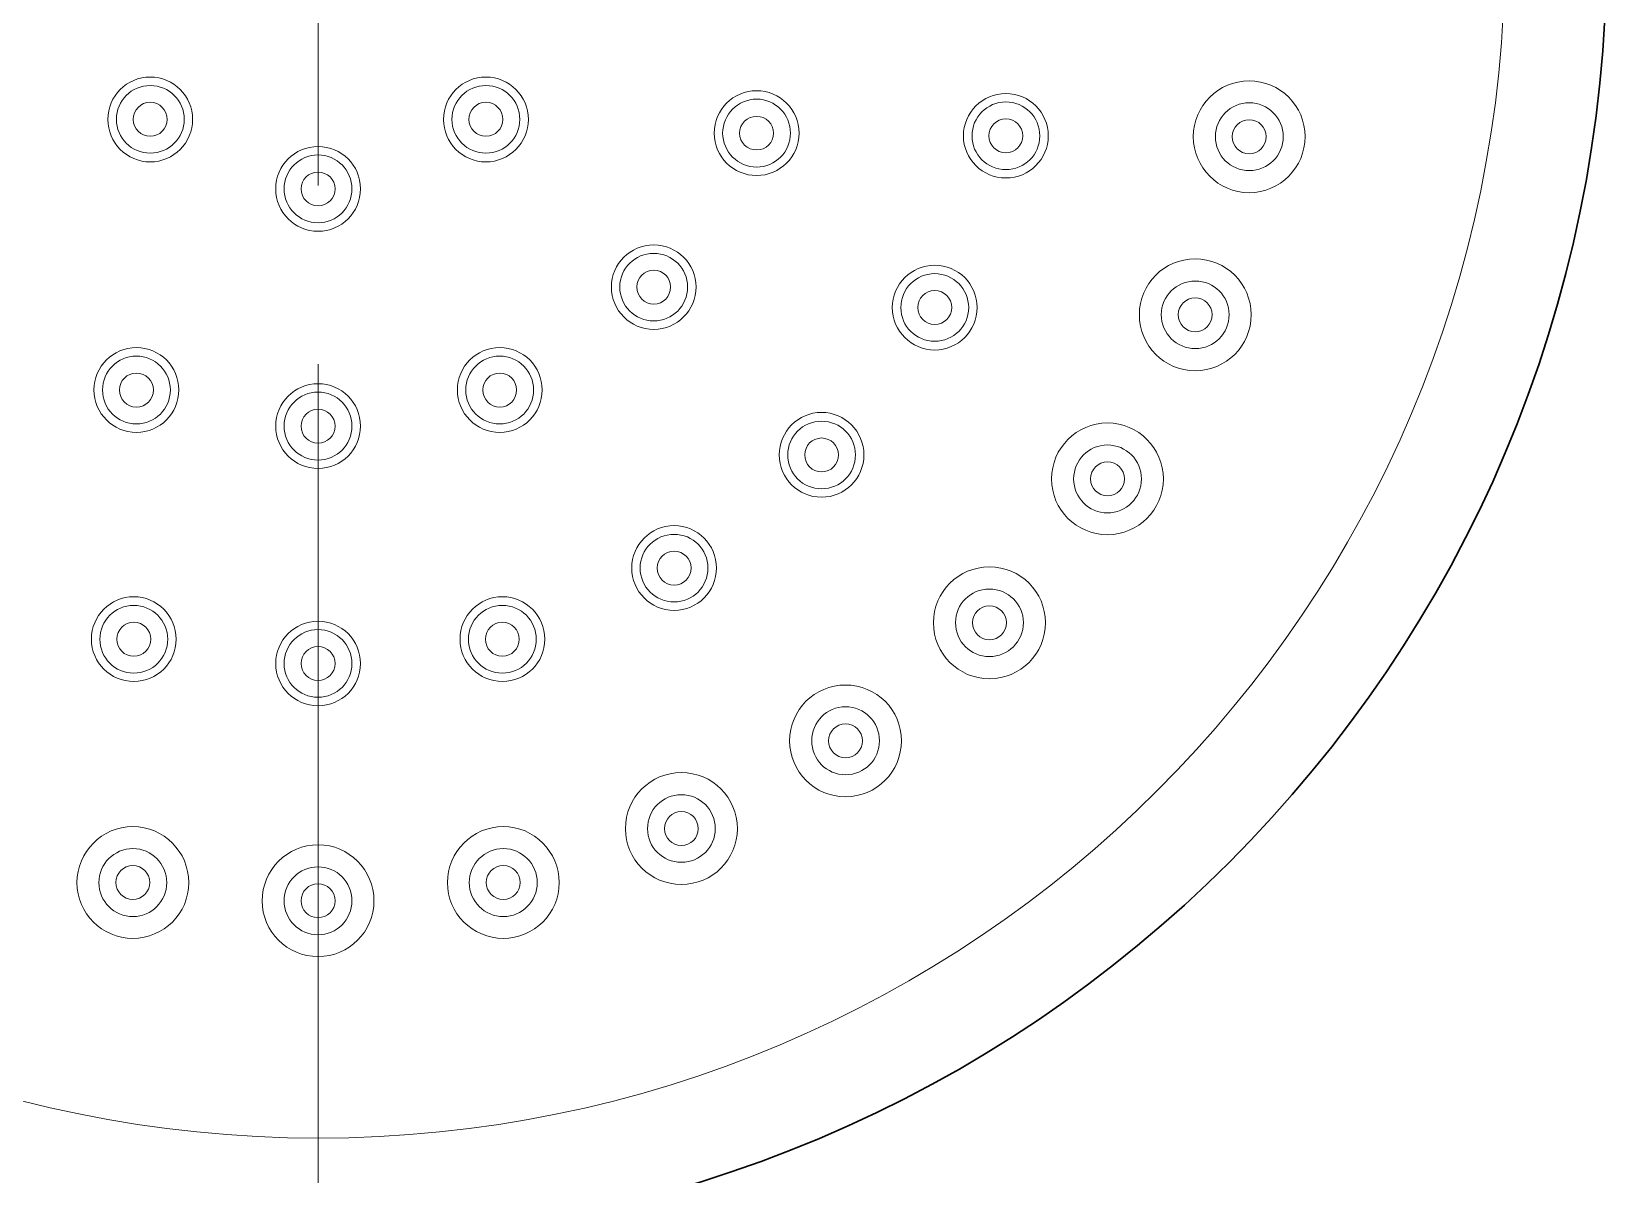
# Model space of a CAD drawing. Header units: millimetres. Extents: x 1252 to 32871, y -943 to 12244.
# Drawn here: x 22423 to 22479, y 7339.7 to 7380.3 of the extents above; entities that cross this region are included whole.
import ezdxf

# ---------------------------------------------------------------- set-up
doc = ezdxf.new("R2010")
doc.units = ezdxf.units.MM
doc.header["$MEASUREMENT"] = 0
doc.linetypes.add('CENTER', pattern=[50.8, 31.75, -6.35, 6.35, -6.35])
for name, color, linetype, lineweight in [('BENDA', 7, 'Continuous', 30), ('BIDANG', 7, 'Continuous', 13), ('CENTER', 9, 'CENTER', 0)]:
    doc.layers.add(name, color=color, linetype=linetype, lineweight=lineweight)

msp = doc.modelspace()

# ---------------------------------------------------------------- linework, layer by layer
at = {"layer": 'BENDA'}
msp.add_open_spline([(22478.965, 7383.179), (22478.965, 7408.472), (22458.466, 7428.971), (22433.179, 7428.971), (22407.891, 7428.971), (22387.386, 7408.472), (22387.386, 7383.179), (22387.386, 7357.898), (22407.891, 7337.399), (22433.179, 7337.399), (22458.466, 7337.399), (22478.965, 7357.898), (22478.965, 7383.179), (22478.965, 7383.179), (22478.965, 7383.179), (22478.965, 7383.179)], degree=3, knots=[0, 0, 0, 0, 1, 1, 1, 2, 2, 2, 3, 3, 3, 4, 4, 4, 5, 5, 5, 5], dxfattribs=at)
at = {"layer": 'BIDANG'}
for points in [[(22475.353, 7383.179), (22475.353, 7406.48), (22456.473, 7425.359), (22433.179, 7425.359), (22409.884, 7425.359), (22391.004, 7406.48), (22391.004, 7383.179), (22391.004, 7359.89), (22409.884, 7341.01), (22433.179, 7341.01), (22456.473, 7341.01), (22475.353, 7359.89), (22475.353, 7383.179), (22475.353, 7383.179), (22475.353, 7383.179), (22475.353, 7383.179)], [(22428.72, 7377.213), (22428.72, 7378.048), (22428.048, 7378.72), (22427.213, 7378.72), (22426.385, 7378.72), (22425.706, 7378.048), (22425.706, 7377.213), (22425.706, 7376.391), (22426.385, 7375.706), (22427.213, 7375.706), (22428.048, 7375.706), (22428.72, 7376.391), (22428.72, 7377.213), (22428.72, 7377.213), (22428.72, 7377.213), (22428.72, 7377.213)], [(22440.651, 7377.213), (22440.651, 7378.048), (22439.972, 7378.72), (22439.144, 7378.72), (22438.309, 7378.72), (22437.637, 7378.048), (22437.637, 7377.213), (22437.637, 7376.391), (22438.309, 7375.706), (22439.144, 7375.706), (22439.972, 7375.706), (22440.651, 7376.391), (22440.651, 7377.213), (22440.651, 7377.213), (22440.651, 7377.213), (22440.651, 7377.213)], [(22468.254, 7376.603), (22468.254, 7377.699), (22467.364, 7378.583), (22466.268, 7378.583), (22465.172, 7378.583), (22464.282, 7377.699), (22464.282, 7376.603), (22464.282, 7375.507), (22465.172, 7374.611), (22466.268, 7374.611), (22467.364, 7374.611), (22468.254, 7375.507), (22468.254, 7376.603), (22468.254, 7376.603), (22468.254, 7376.603), (22468.254, 7376.603)], [(22428.421, 7377.213), (22428.421, 7377.886), (22427.879, 7378.421), (22427.213, 7378.421), (22426.547, 7378.421), (22426.011, 7377.886), (22426.011, 7377.213), (22426.011, 7376.553), (22426.547, 7376.018), (22427.213, 7376.018), (22427.879, 7376.018), (22428.421, 7376.553), (22428.421, 7377.213), (22428.421, 7377.213), (22428.421, 7377.213), (22428.421, 7377.213)], [(22440.346, 7377.213), (22440.346, 7377.886), (22439.81, 7378.421), (22439.144, 7378.421), (22438.478, 7378.421), (22437.936, 7377.886), (22437.936, 7377.213), (22437.936, 7376.553), (22438.478, 7376.018), (22439.144, 7376.018), (22439.81, 7376.018), (22440.346, 7376.553), (22440.346, 7377.213), (22440.346, 7377.213), (22440.346, 7377.213), (22440.346, 7377.213)], [(22450.271, 7376.728), (22450.271, 7377.562), (22449.593, 7378.235), (22448.764, 7378.235), (22447.93, 7378.235), (22447.257, 7377.562), (22447.257, 7376.728), (22447.257, 7375.893), (22447.93, 7375.221), (22448.764, 7375.221), (22449.593, 7375.221), (22450.271, 7375.893), (22450.271, 7376.728), (22450.271, 7376.728), (22450.271, 7376.728), (22450.271, 7376.728)], [(22459.126, 7376.628), (22459.126, 7377.462), (22458.453, 7378.135), (22457.619, 7378.135), (22456.791, 7378.135), (22456.112, 7377.462), (22456.112, 7376.628), (22456.112, 7375.806), (22456.791, 7375.134), (22457.619, 7375.134), (22458.453, 7375.134), (22459.126, 7375.806), (22459.126, 7376.628), (22459.126, 7376.628), (22459.126, 7376.628), (22459.126, 7376.628)], [(22427.817, 7377.213), (22427.817, 7377.55), (22427.549, 7377.824), (22427.213, 7377.824), (22426.883, 7377.824), (22426.609, 7377.55), (22426.609, 7377.213), (22426.609, 7376.89), (22426.883, 7376.616), (22427.213, 7376.616), (22427.549, 7376.616), (22427.817, 7376.89), (22427.817, 7377.213), (22427.817, 7377.213), (22427.817, 7377.213), (22427.817, 7377.213)], [(22439.748, 7377.213), (22439.748, 7377.55), (22439.474, 7377.824), (22439.144, 7377.824), (22438.808, 7377.824), (22438.54, 7377.55), (22438.54, 7377.213), (22438.54, 7376.89), (22438.808, 7376.616), (22439.144, 7376.616), (22439.474, 7376.616), (22439.748, 7376.89), (22439.748, 7377.213), (22439.748, 7377.213), (22439.748, 7377.213), (22439.748, 7377.213)], [(22449.966, 7376.728), (22449.966, 7377.388), (22449.431, 7377.936), (22448.764, 7377.936), (22448.098, 7377.936), (22447.556, 7377.388), (22447.556, 7376.728), (22447.556, 7376.068), (22448.098, 7375.52), (22448.764, 7375.52), (22449.431, 7375.52), (22449.966, 7376.068), (22449.966, 7376.728), (22449.966, 7376.728), (22449.966, 7376.728), (22449.966, 7376.728)], [(22458.827, 7376.628), (22458.827, 7377.301), (22458.285, 7377.836), (22457.619, 7377.836), (22456.953, 7377.836), (22456.417, 7377.301), (22456.417, 7376.628), (22456.417, 7375.968), (22456.953, 7375.432), (22457.619, 7375.432), (22458.285, 7375.432), (22458.827, 7375.968), (22458.827, 7376.628), (22458.827, 7376.628), (22458.827, 7376.628), (22458.827, 7376.628)], [(22467.476, 7376.603), (22467.476, 7377.263), (22466.934, 7377.811), (22466.268, 7377.811), (22465.602, 7377.811), (22465.066, 7377.263), (22465.066, 7376.603), (22465.066, 7375.931), (22465.602, 7375.395), (22466.268, 7375.395), (22466.934, 7375.395), (22467.476, 7375.931), (22467.476, 7376.603), (22467.476, 7376.603), (22467.476, 7376.603), (22467.476, 7376.603)], [(22449.368, 7376.728), (22449.368, 7377.064), (22449.094, 7377.325), (22448.764, 7377.325), (22448.428, 7377.325), (22448.16, 7377.064), (22448.16, 7376.728), (22448.16, 7376.391), (22448.428, 7376.13), (22448.764, 7376.13), (22449.094, 7376.13), (22449.368, 7376.391), (22449.368, 7376.728), (22449.368, 7376.728), (22449.368, 7376.728), (22449.368, 7376.728)], [(22458.223, 7376.628), (22458.223, 7376.964), (22457.955, 7377.238), (22457.619, 7377.238), (22457.289, 7377.238), (22457.015, 7376.964), (22457.015, 7376.628), (22457.015, 7376.304), (22457.289, 7376.03), (22457.619, 7376.03), (22457.955, 7376.03), (22458.223, 7376.304), (22458.223, 7376.628), (22458.223, 7376.628), (22458.223, 7376.628), (22458.223, 7376.628)], [(22466.872, 7376.603), (22466.872, 7376.939), (22466.604, 7377.201), (22466.268, 7377.201), (22465.938, 7377.201), (22465.664, 7376.939), (22465.664, 7376.603), (22465.664, 7376.267), (22465.938, 7375.993), (22466.268, 7375.993), (22466.604, 7375.993), (22466.872, 7376.267), (22466.872, 7376.603), (22466.872, 7376.603), (22466.872, 7376.603), (22466.872, 7376.603)], [(22434.685, 7374.748), (22434.685, 7375.582), (22434.013, 7376.254), (22433.179, 7376.254), (22432.344, 7376.254), (22431.672, 7375.582), (22431.672, 7374.748), (22431.672, 7373.913), (22432.344, 7373.241), (22433.179, 7373.241), (22434.013, 7373.241), (22434.685, 7373.913), (22434.685, 7374.748), (22434.685, 7374.748), (22434.685, 7374.748), (22434.685, 7374.748)], [(22434.38, 7374.748), (22434.38, 7375.408), (22433.845, 7375.956), (22433.179, 7375.956), (22432.512, 7375.956), (22431.971, 7375.408), (22431.971, 7374.748), (22431.971, 7374.087), (22432.512, 7373.54), (22433.179, 7373.54), (22433.845, 7373.54), (22434.38, 7374.087), (22434.38, 7374.748), (22434.38, 7374.748), (22434.38, 7374.748), (22434.38, 7374.748)], [(22433.783, 7374.748), (22433.783, 7375.084), (22433.509, 7375.345), (22433.179, 7375.345), (22432.842, 7375.345), (22432.575, 7375.084), (22432.575, 7374.748), (22432.575, 7374.411), (22432.842, 7374.15), (22433.179, 7374.15), (22433.509, 7374.15), (22433.783, 7374.411), (22433.783, 7374.748), (22433.783, 7374.748), (22433.783, 7374.748), (22433.783, 7374.748)], [(22446.61, 7371.26), (22446.61, 7372.082), (22445.937, 7372.755), (22445.109, 7372.755), (22444.275, 7372.755), (22443.602, 7372.082), (22443.602, 7371.26), (22443.602, 7370.426), (22444.275, 7369.754), (22445.109, 7369.754), (22445.937, 7369.754), (22446.61, 7370.426), (22446.61, 7371.26), (22446.61, 7371.26), (22446.61, 7371.26), (22446.61, 7371.26)], [(22446.311, 7371.26), (22446.311, 7371.921), (22445.769, 7372.456), (22445.109, 7372.456), (22444.443, 7372.456), (22443.901, 7371.921), (22443.901, 7371.26), (22443.901, 7370.588), (22444.443, 7370.052), (22445.109, 7370.052), (22445.769, 7370.052), (22446.311, 7370.588), (22446.311, 7371.26), (22446.311, 7371.26), (22446.311, 7371.26), (22446.311, 7371.26)], [(22445.707, 7371.26), (22445.707, 7371.584), (22445.439, 7371.858), (22445.109, 7371.858), (22444.773, 7371.858), (22444.505, 7371.584), (22444.505, 7371.26), (22444.505, 7370.924), (22444.773, 7370.65), (22445.109, 7370.65), (22445.439, 7370.65), (22445.707, 7370.924), (22445.707, 7371.26), (22445.707, 7371.26), (22445.707, 7371.26), (22445.707, 7371.26)], [(22456.598, 7370.526), (22456.598, 7371.36), (22455.925, 7372.033), (22455.091, 7372.033), (22454.263, 7372.033), (22453.584, 7371.36), (22453.584, 7370.526), (22453.584, 7369.704), (22454.263, 7369.019), (22455.091, 7369.019), (22455.925, 7369.019), (22456.598, 7369.704), (22456.598, 7370.526), (22456.598, 7370.526), (22456.598, 7370.526), (22456.598, 7370.526)], [(22466.337, 7370.277), (22466.337, 7371.373), (22465.446, 7372.257), (22464.35, 7372.257), (22463.248, 7372.257), (22462.364, 7371.373), (22462.364, 7370.277), (22462.364, 7369.168), (22463.248, 7368.284), (22464.35, 7368.284), (22465.446, 7368.284), (22466.337, 7369.168), (22466.337, 7370.277), (22466.337, 7370.277), (22466.337, 7370.277), (22466.337, 7370.277)], [(22456.299, 7370.526), (22456.299, 7371.198), (22455.757, 7371.734), (22455.091, 7371.734), (22454.425, 7371.734), (22453.889, 7371.198), (22453.889, 7370.526), (22453.889, 7369.866), (22454.425, 7369.33), (22455.091, 7369.33), (22455.757, 7369.33), (22456.299, 7369.866), (22456.299, 7370.526), (22456.299, 7370.526), (22456.299, 7370.526), (22456.299, 7370.526)], [(22465.552, 7370.277), (22465.552, 7370.937), (22465.017, 7371.472), (22464.35, 7371.472), (22463.684, 7371.472), (22463.142, 7370.937), (22463.142, 7370.277), (22463.142, 7369.604), (22463.684, 7369.069), (22464.35, 7369.069), (22465.017, 7369.069), (22465.552, 7369.604), (22465.552, 7370.277), (22465.552, 7370.277), (22465.552, 7370.277), (22465.552, 7370.277)], [(22455.695, 7370.526), (22455.695, 7370.862), (22455.427, 7371.136), (22455.091, 7371.136), (22454.761, 7371.136), (22454.487, 7370.862), (22454.487, 7370.526), (22454.487, 7370.202), (22454.761, 7369.928), (22455.091, 7369.928), (22455.427, 7369.928), (22455.695, 7370.202), (22455.695, 7370.526), (22455.695, 7370.526), (22455.695, 7370.526), (22455.695, 7370.526)], [(22464.954, 7370.277), (22464.954, 7370.6), (22464.68, 7370.874), (22464.35, 7370.874), (22464.014, 7370.874), (22463.746, 7370.6), (22463.746, 7370.277), (22463.746, 7369.94), (22464.014, 7369.666), (22464.35, 7369.666), (22464.68, 7369.666), (22464.954, 7369.94), (22464.954, 7370.277), (22464.954, 7370.277), (22464.954, 7370.277), (22464.954, 7370.277)], [(22428.228, 7367.599), (22428.228, 7368.433), (22427.556, 7369.106), (22426.721, 7369.106), (22425.893, 7369.106), (22425.214, 7368.433), (22425.214, 7367.599), (22425.214, 7366.765), (22425.893, 7366.092), (22426.721, 7366.092), (22427.556, 7366.092), (22428.228, 7366.765), (22428.228, 7367.599), (22428.228, 7367.599), (22428.228, 7367.599), (22428.228, 7367.599)], [(22441.143, 7367.599), (22441.143, 7368.433), (22440.464, 7369.106), (22439.636, 7369.106), (22438.801, 7369.106), (22438.129, 7368.433), (22438.129, 7367.599), (22438.129, 7366.765), (22438.801, 7366.092), (22439.636, 7366.092), (22440.464, 7366.092), (22441.143, 7366.765), (22441.143, 7367.599), (22441.143, 7367.599), (22441.143, 7367.599), (22441.143, 7367.599)], [(22427.929, 7367.599), (22427.929, 7368.259), (22427.388, 7368.807), (22426.721, 7368.807), (22426.055, 7368.807), (22425.52, 7368.259), (22425.52, 7367.599), (22425.52, 7366.927), (22426.055, 7366.391), (22426.721, 7366.391), (22427.388, 7366.391), (22427.929, 7366.927), (22427.929, 7367.599), (22427.929, 7367.599), (22427.929, 7367.599), (22427.929, 7367.599)], [(22440.838, 7367.599), (22440.838, 7368.259), (22440.302, 7368.807), (22439.636, 7368.807), (22438.97, 7368.807), (22438.428, 7368.259), (22438.428, 7367.599), (22438.428, 7366.927), (22438.97, 7366.391), (22439.636, 7366.391), (22440.302, 7366.391), (22440.838, 7366.927), (22440.838, 7367.599), (22440.838, 7367.599), (22440.838, 7367.599), (22440.838, 7367.599)], [(22427.325, 7367.599), (22427.325, 7367.935), (22427.058, 7368.197), (22426.721, 7368.197), (22426.391, 7368.197), (22426.117, 7367.935), (22426.117, 7367.599), (22426.117, 7367.263), (22426.391, 7366.989), (22426.721, 7366.989), (22427.058, 7366.989), (22427.325, 7367.263), (22427.325, 7367.599), (22427.325, 7367.599), (22427.325, 7367.599), (22427.325, 7367.599)], [(22440.234, 7367.599), (22440.234, 7367.935), (22439.966, 7368.197), (22439.636, 7368.197), (22439.3, 7368.197), (22439.032, 7367.935), (22439.032, 7367.599), (22439.032, 7367.263), (22439.3, 7366.989), (22439.636, 7366.989), (22439.966, 7366.989), (22440.234, 7367.263), (22440.234, 7367.599), (22440.234, 7367.599), (22440.234, 7367.599), (22440.234, 7367.599)], [(22434.685, 7366.316), (22434.685, 7367.151), (22434.013, 7367.823), (22433.179, 7367.823), (22432.344, 7367.823), (22431.672, 7367.151), (22431.672, 7366.316), (22431.672, 7365.482), (22432.344, 7364.809), (22433.179, 7364.809), (22434.013, 7364.809), (22434.685, 7365.482), (22434.685, 7366.316), (22434.685, 7366.316), (22434.685, 7366.316), (22434.685, 7366.316)], [(22434.38, 7366.316), (22434.38, 7366.976), (22433.845, 7367.524), (22433.179, 7367.524), (22432.512, 7367.524), (22431.971, 7366.976), (22431.971, 7366.316), (22431.971, 7365.644), (22432.512, 7365.108), (22433.179, 7365.108), (22433.845, 7365.108), (22434.38, 7365.644), (22434.38, 7366.316), (22434.38, 7366.316), (22434.38, 7366.316), (22434.38, 7366.316)], [(22433.783, 7366.316), (22433.783, 7366.64), (22433.509, 7366.914), (22433.179, 7366.914), (22432.842, 7366.914), (22432.575, 7366.64), (22432.575, 7366.316), (22432.575, 7365.98), (22432.842, 7365.706), (22433.179, 7365.706), (22433.509, 7365.706), (22433.783, 7365.98), (22433.783, 7366.316), (22433.783, 7366.316), (22433.783, 7366.316), (22433.783, 7366.316)], [(22452.575, 7365.295), (22452.575, 7366.117), (22451.903, 7366.802), (22451.068, 7366.802), (22450.24, 7366.802), (22449.568, 7366.117), (22449.568, 7365.295), (22449.568, 7364.461), (22450.24, 7363.788), (22451.068, 7363.788), (22451.903, 7363.788), (22452.575, 7364.461), (22452.575, 7365.295), (22452.575, 7365.295), (22452.575, 7365.295), (22452.575, 7365.295)], [(22452.276, 7365.295), (22452.276, 7365.955), (22451.735, 7366.491), (22451.068, 7366.491), (22450.408, 7366.491), (22449.867, 7365.955), (22449.867, 7365.295), (22449.867, 7364.623), (22450.408, 7364.087), (22451.068, 7364.087), (22451.735, 7364.087), (22452.276, 7364.623), (22452.276, 7365.295), (22452.276, 7365.295), (22452.276, 7365.295), (22452.276, 7365.295)], [(22463.217, 7364.436), (22463.217, 7365.532), (22462.326, 7366.428), (22461.231, 7366.428), (22460.135, 7366.428), (22459.244, 7365.532), (22459.244, 7364.436), (22459.244, 7363.34), (22460.135, 7362.456), (22461.231, 7362.456), (22462.326, 7362.456), (22463.217, 7363.34), (22463.217, 7364.436), (22463.217, 7364.436), (22463.217, 7364.436), (22463.217, 7364.436)], [(22451.672, 7365.295), (22451.672, 7365.619), (22451.405, 7365.893), (22451.068, 7365.893), (22450.738, 7365.893), (22450.471, 7365.619), (22450.471, 7365.295), (22450.471, 7364.959), (22450.738, 7364.685), (22451.068, 7364.685), (22451.405, 7364.685), (22451.672, 7364.959), (22451.672, 7365.295), (22451.672, 7365.295), (22451.672, 7365.295), (22451.672, 7365.295)], [(22462.439, 7364.436), (22462.439, 7365.108), (22461.897, 7365.644), (22461.231, 7365.644), (22460.564, 7365.644), (22460.029, 7365.108), (22460.029, 7364.436), (22460.029, 7363.776), (22460.564, 7363.228), (22461.231, 7363.228), (22461.897, 7363.228), (22462.439, 7363.776), (22462.439, 7364.436), (22462.439, 7364.436), (22462.439, 7364.436), (22462.439, 7364.436)], [(22461.835, 7364.436), (22461.835, 7364.772), (22461.567, 7365.046), (22461.231, 7365.046), (22460.901, 7365.046), (22460.627, 7364.772), (22460.627, 7364.436), (22460.627, 7364.1), (22460.901, 7363.838), (22461.231, 7363.838), (22461.567, 7363.838), (22461.835, 7364.1), (22461.835, 7364.436), (22461.835, 7364.436), (22461.835, 7364.436), (22461.835, 7364.436)], [(22447.338, 7361.273), (22447.338, 7362.095), (22446.66, 7362.779), (22445.832, 7362.779), (22444.997, 7362.779), (22444.325, 7362.095), (22444.325, 7361.273), (22444.325, 7360.438), (22444.997, 7359.766), (22445.832, 7359.766), (22446.66, 7359.766), (22447.338, 7360.438), (22447.338, 7361.273), (22447.338, 7361.273), (22447.338, 7361.273), (22447.338, 7361.273)], [(22447.033, 7361.273), (22447.033, 7361.933), (22446.498, 7362.468), (22445.832, 7362.468), (22445.165, 7362.468), (22444.624, 7361.933), (22444.624, 7361.273), (22444.624, 7360.6), (22445.165, 7360.065), (22445.832, 7360.065), (22446.498, 7360.065), (22447.033, 7360.6), (22447.033, 7361.273), (22447.033, 7361.273), (22447.033, 7361.273), (22447.033, 7361.273)], [(22446.436, 7361.273), (22446.436, 7361.596), (22446.162, 7361.87), (22445.832, 7361.87), (22445.495, 7361.87), (22445.228, 7361.596), (22445.228, 7361.273), (22445.228, 7360.936), (22445.495, 7360.662), (22445.832, 7360.662), (22446.162, 7360.662), (22446.436, 7360.936), (22446.436, 7361.273), (22446.436, 7361.273), (22446.436, 7361.273), (22446.436, 7361.273)], [(22459.026, 7359.33), (22459.026, 7360.426), (22458.136, 7361.31), (22457.034, 7361.31), (22455.938, 7361.31), (22455.047, 7360.426), (22455.047, 7359.33), (22455.047, 7358.221), (22455.938, 7357.337), (22457.034, 7357.337), (22458.136, 7357.337), (22459.026, 7358.221), (22459.026, 7359.33), (22459.026, 7359.33), (22459.026, 7359.33), (22459.026, 7359.33)], [(22428.135, 7358.744), (22428.135, 7359.566), (22427.462, 7360.251), (22426.628, 7360.251), (22425.8, 7360.251), (22425.121, 7359.566), (22425.121, 7358.744), (22425.121, 7357.91), (22425.8, 7357.238), (22426.628, 7357.238), (22427.462, 7357.238), (22428.135, 7357.91), (22428.135, 7358.744), (22428.135, 7358.744), (22428.135, 7358.744), (22428.135, 7358.744)], [(22441.236, 7358.744), (22441.236, 7359.566), (22440.557, 7360.251), (22439.729, 7360.251), (22438.895, 7360.251), (22438.222, 7359.566), (22438.222, 7358.744), (22438.222, 7357.91), (22438.895, 7357.238), (22439.729, 7357.238), (22440.557, 7357.238), (22441.236, 7357.91), (22441.236, 7358.744), (22441.236, 7358.744), (22441.236, 7358.744), (22441.236, 7358.744)], [(22458.242, 7359.33), (22458.242, 7359.99), (22457.7, 7360.525), (22457.034, 7360.525), (22456.367, 7360.525), (22455.832, 7359.99), (22455.832, 7359.33), (22455.832, 7358.657), (22456.367, 7358.122), (22457.034, 7358.122), (22457.7, 7358.122), (22458.242, 7358.657), (22458.242, 7359.33), (22458.242, 7359.33), (22458.242, 7359.33), (22458.242, 7359.33)], [(22427.836, 7358.744), (22427.836, 7359.405), (22427.294, 7359.94), (22426.628, 7359.94), (22425.962, 7359.94), (22425.426, 7359.405), (22425.426, 7358.744), (22425.426, 7358.072), (22425.962, 7357.536), (22426.628, 7357.536), (22427.294, 7357.536), (22427.836, 7358.072), (22427.836, 7358.744), (22427.836, 7358.744), (22427.836, 7358.744), (22427.836, 7358.744)], [(22440.931, 7358.744), (22440.931, 7359.405), (22440.395, 7359.94), (22439.729, 7359.94), (22439.063, 7359.94), (22438.521, 7359.405), (22438.521, 7358.744), (22438.521, 7358.072), (22439.063, 7357.536), (22439.729, 7357.536), (22440.395, 7357.536), (22440.931, 7358.072), (22440.931, 7358.744), (22440.931, 7358.744), (22440.931, 7358.744), (22440.931, 7358.744)], [(22457.638, 7359.33), (22457.638, 7359.654), (22457.37, 7359.928), (22457.034, 7359.928), (22456.704, 7359.928), (22456.436, 7359.654), (22456.436, 7359.33), (22456.436, 7358.994), (22456.704, 7358.72), (22457.034, 7358.72), (22457.37, 7358.72), (22457.638, 7358.994), (22457.638, 7359.33), (22457.638, 7359.33), (22457.638, 7359.33), (22457.638, 7359.33)], [(22427.232, 7358.744), (22427.232, 7359.068), (22426.964, 7359.342), (22426.628, 7359.342), (22426.298, 7359.342), (22426.024, 7359.068), (22426.024, 7358.744), (22426.024, 7358.408), (22426.298, 7358.134), (22426.628, 7358.134), (22426.964, 7358.134), (22427.232, 7358.408), (22427.232, 7358.744), (22427.232, 7358.744), (22427.232, 7358.744), (22427.232, 7358.744)], [(22434.685, 7357.873), (22434.685, 7358.707), (22434.013, 7359.38), (22433.179, 7359.38), (22432.344, 7359.38), (22431.672, 7358.707), (22431.672, 7357.873), (22431.672, 7357.051), (22432.344, 7356.378), (22433.179, 7356.378), (22434.013, 7356.378), (22434.685, 7357.051), (22434.685, 7357.873), (22434.685, 7357.873), (22434.685, 7357.873), (22434.685, 7357.873)], [(22434.38, 7357.873), (22434.38, 7358.545), (22433.845, 7359.081), (22433.179, 7359.081), (22432.512, 7359.081), (22431.971, 7358.545), (22431.971, 7357.873), (22431.971, 7357.213), (22432.512, 7356.677), (22433.179, 7356.677), (22433.845, 7356.677), (22434.38, 7357.213), (22434.38, 7357.873), (22434.38, 7357.873), (22434.38, 7357.873), (22434.38, 7357.873)], [(22440.327, 7358.744), (22440.327, 7359.068), (22440.059, 7359.342), (22439.729, 7359.342), (22439.393, 7359.342), (22439.125, 7359.068), (22439.125, 7358.744), (22439.125, 7358.408), (22439.393, 7358.134), (22439.729, 7358.134), (22440.059, 7358.134), (22440.327, 7358.408), (22440.327, 7358.744), (22440.327, 7358.744), (22440.327, 7358.744), (22440.327, 7358.744)], [(22433.783, 7357.873), (22433.783, 7358.209), (22433.509, 7358.483), (22433.179, 7358.483), (22432.842, 7358.483), (22432.575, 7358.209), (22432.575, 7357.873), (22432.575, 7357.549), (22432.842, 7357.275), (22433.179, 7357.275), (22433.509, 7357.275), (22433.783, 7357.549), (22433.783, 7357.873), (22433.783, 7357.873), (22433.783, 7357.873), (22433.783, 7357.873)], [(22453.908, 7355.133), (22453.908, 7356.229), (22453.024, 7357.113), (22451.921, 7357.113), (22450.825, 7357.113), (22449.935, 7356.229), (22449.935, 7355.133), (22449.935, 7354.037), (22450.825, 7353.14), (22451.921, 7353.14), (22453.024, 7353.14), (22453.908, 7354.037), (22453.908, 7355.133), (22453.908, 7355.133), (22453.908, 7355.133), (22453.908, 7355.133)], [(22453.129, 7355.133), (22453.129, 7355.793), (22452.588, 7356.341), (22451.921, 7356.341), (22451.255, 7356.341), (22450.72, 7355.793), (22450.72, 7355.133), (22450.72, 7354.46), (22451.255, 7353.925), (22451.921, 7353.925), (22452.588, 7353.925), (22453.129, 7354.46), (22453.129, 7355.133), (22453.129, 7355.133), (22453.129, 7355.133), (22453.129, 7355.133)], [(22452.525, 7355.133), (22452.525, 7355.457), (22452.258, 7355.731), (22451.921, 7355.731), (22451.591, 7355.731), (22451.317, 7355.457), (22451.317, 7355.133), (22451.317, 7354.797), (22451.591, 7354.523), (22451.921, 7354.523), (22452.258, 7354.523), (22452.525, 7354.797), (22452.525, 7355.133), (22452.525, 7355.133), (22452.525, 7355.133), (22452.525, 7355.133)], [(22448.079, 7352.007), (22448.079, 7353.115), (22447.189, 7354), (22446.087, 7354), (22444.991, 7354), (22444.1, 7353.115), (22444.1, 7352.007), (22444.1, 7350.911), (22444.991, 7350.027), (22446.087, 7350.027), (22447.189, 7350.027), (22448.079, 7350.911), (22448.079, 7352.007), (22448.079, 7352.007), (22448.079, 7352.007), (22448.079, 7352.007)], [(22447.295, 7352.007), (22447.295, 7352.68), (22446.753, 7353.215), (22446.087, 7353.215), (22445.427, 7353.215), (22444.885, 7352.68), (22444.885, 7352.007), (22444.885, 7351.347), (22445.427, 7350.811), (22446.087, 7350.811), (22446.753, 7350.811), (22447.295, 7351.347), (22447.295, 7352.007), (22447.295, 7352.007), (22447.295, 7352.007), (22447.295, 7352.007)], [(22446.691, 7352.007), (22446.691, 7352.343), (22446.423, 7352.617), (22446.087, 7352.617), (22445.757, 7352.617), (22445.489, 7352.343), (22445.489, 7352.007), (22445.489, 7351.683), (22445.757, 7351.409), (22446.087, 7351.409), (22446.423, 7351.409), (22446.691, 7351.683), (22446.691, 7352.007), (22446.691, 7352.007), (22446.691, 7352.007), (22446.691, 7352.007)], [(22428.583, 7350.089), (22428.583, 7351.185), (22427.693, 7352.082), (22426.597, 7352.082), (22425.501, 7352.082), (22424.61, 7351.185), (22424.61, 7350.089), (22424.61, 7348.993), (22425.501, 7348.109), (22426.597, 7348.109), (22427.693, 7348.109), (22428.583, 7348.993), (22428.583, 7350.089), (22428.583, 7350.089), (22428.583, 7350.089), (22428.583, 7350.089)], [(22441.747, 7350.089), (22441.747, 7351.185), (22440.856, 7352.082), (22439.76, 7352.082), (22438.664, 7352.082), (22437.774, 7351.185), (22437.774, 7350.089), (22437.774, 7348.993), (22438.664, 7348.109), (22439.76, 7348.109), (22440.856, 7348.109), (22441.747, 7348.993), (22441.747, 7350.089), (22441.747, 7350.089), (22441.747, 7350.089), (22441.747, 7350.089)], [(22427.799, 7350.089), (22427.799, 7350.762), (22427.263, 7351.297), (22426.597, 7351.297), (22425.93, 7351.297), (22425.389, 7350.762), (22425.389, 7350.089), (22425.389, 7349.429), (22425.93, 7348.881), (22426.597, 7348.881), (22427.263, 7348.881), (22427.799, 7349.429), (22427.799, 7350.089), (22427.799, 7350.089), (22427.799, 7350.089), (22427.799, 7350.089)], [(22435.165, 7349.442), (22435.165, 7350.537), (22434.274, 7351.434), (22433.179, 7351.434), (22432.083, 7351.434), (22431.192, 7350.537), (22431.192, 7349.442), (22431.192, 7348.346), (22432.083, 7347.461), (22433.179, 7347.461), (22434.274, 7347.461), (22435.165, 7348.346), (22435.165, 7349.442), (22435.165, 7349.442), (22435.165, 7349.442), (22435.165, 7349.442)], [(22440.968, 7350.089), (22440.968, 7350.762), (22440.427, 7351.297), (22439.76, 7351.297), (22439.094, 7351.297), (22438.552, 7350.762), (22438.552, 7350.089), (22438.552, 7349.429), (22439.094, 7348.881), (22439.76, 7348.881), (22440.427, 7348.881), (22440.968, 7349.429), (22440.968, 7350.089), (22440.968, 7350.089), (22440.968, 7350.089), (22440.968, 7350.089)], [(22427.201, 7350.089), (22427.201, 7350.425), (22426.927, 7350.699), (22426.597, 7350.699), (22426.261, 7350.699), (22425.993, 7350.425), (22425.993, 7350.089), (22425.993, 7349.765), (22426.261, 7349.491), (22426.597, 7349.491), (22426.927, 7349.491), (22427.201, 7349.765), (22427.201, 7350.089), (22427.201, 7350.089), (22427.201, 7350.089), (22427.201, 7350.089)], [(22434.38, 7349.442), (22434.38, 7350.114), (22433.845, 7350.65), (22433.179, 7350.65), (22432.512, 7350.65), (22431.971, 7350.114), (22431.971, 7349.442), (22431.971, 7348.781), (22432.512, 7348.234), (22433.179, 7348.234), (22433.845, 7348.234), (22434.38, 7348.781), (22434.38, 7349.442), (22434.38, 7349.442), (22434.38, 7349.442), (22434.38, 7349.442)], [(22440.364, 7350.089), (22440.364, 7350.425), (22440.09, 7350.699), (22439.76, 7350.699), (22439.43, 7350.699), (22439.156, 7350.425), (22439.156, 7350.089), (22439.156, 7349.765), (22439.43, 7349.491), (22439.76, 7349.491), (22440.09, 7349.491), (22440.364, 7349.765), (22440.364, 7350.089), (22440.364, 7350.089), (22440.364, 7350.089), (22440.364, 7350.089)], [(22433.783, 7349.442), (22433.783, 7349.778), (22433.509, 7350.052), (22433.179, 7350.052), (22432.842, 7350.052), (22432.575, 7349.778), (22432.575, 7349.442), (22432.575, 7349.105), (22432.842, 7348.844), (22433.179, 7348.844), (22433.509, 7348.844), (22433.783, 7349.105), (22433.783, 7349.442), (22433.783, 7349.442), (22433.783, 7349.442), (22433.783, 7349.442)]]:
    msp.add_open_spline(points, degree=3, knots=[0, 0, 0, 0, 1, 1, 1, 2, 2, 2, 3, 3, 3, 4, 4, 4, 5, 5, 5, 5], dxfattribs=at)
at = {"layer": 'CENTER'}
msp.add_line((22433.179, 7419.319), (22433.179, 6657.039), dxfattribs=at)

doc.saveas('drawing.dxf')
